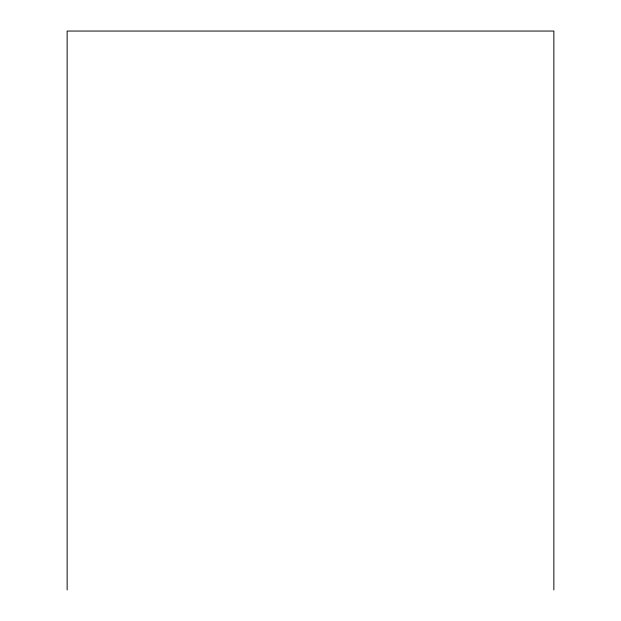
<?xml version="1.0" encoding="UTF-8"?>
<svg xmlns="http://www.w3.org/2000/svg" width="621" height="621" viewBox="0 0 621 621"><rect width="100%" height="100%" fill="white"/><g stroke="black" fill="none" stroke-linecap="round" stroke-linejoin="round"><path stroke-width="0.93" d="M553.862 589.95L553.862 31.05L67.138 31.05L67.138 589.95"/></g></svg>
